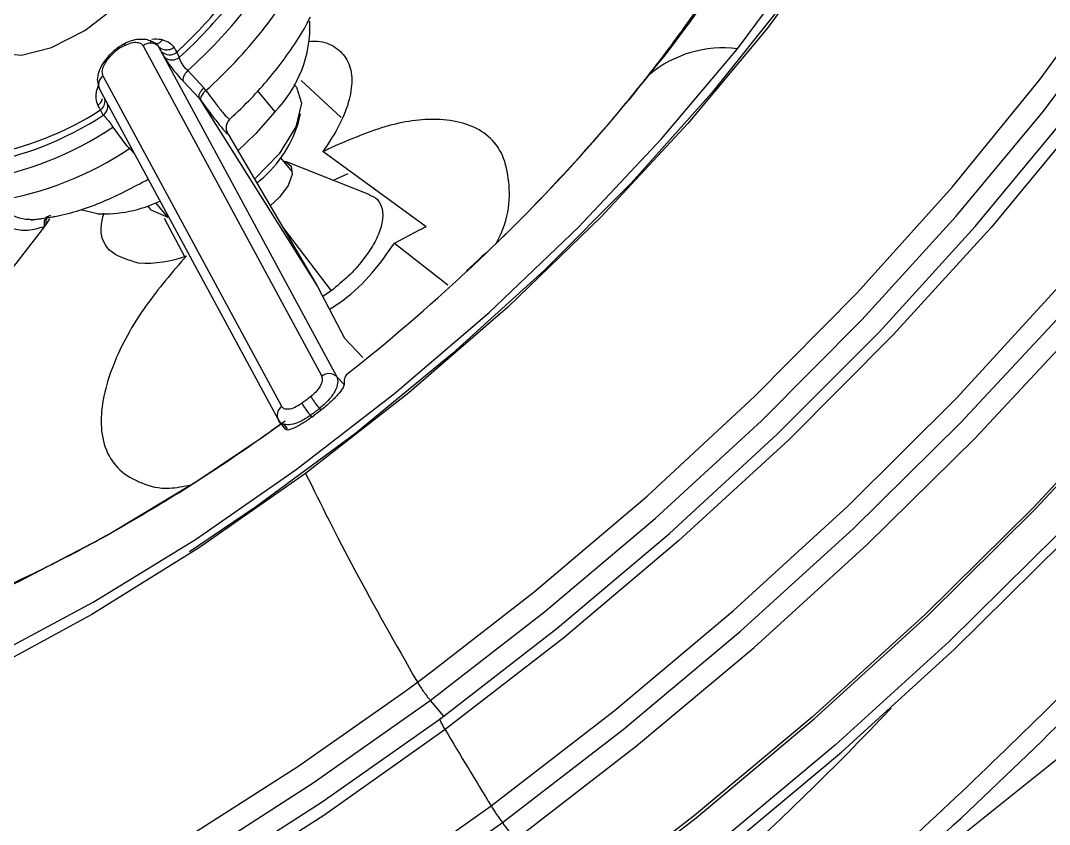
# Model space of a CAD drawing. Extents: x 400 to 501, y 484 to 634.
# Drawn here: x 482.629 to 483.693, y 518.927 to 519.759 of the extents above; entities that cross this region are included whole.
import ezdxf

# ---------------------------------------------------------------- set-up
doc = ezdxf.new("R2010")
doc.units = 0
doc.header["$MEASUREMENT"] = 0
doc.layers.add('DIM', color=3, linetype='Continuous')
doc.layers.add('GEOMETRY', color=3, linetype='Continuous', lineweight=25)

# ---------------------------------------------------------------- blocks, each defined once
blk = doc.blocks.new('2026 GRANDEE')
at = {"layer": 'GEOMETRY', "ltscale": 16}
for p, q in [((32.331, -77.1072), (32.5158, -77.4492)), ((32.3476, -77.1086), (32.3443, -77.1052)), ((32.3466, -77.1076), (32.5314, -77.4496)), ((32.3501, -77.1133), (32.3528, -77.1185)), ((32.3658, -77.1138), (32.3685, -77.119)), ((32.4745, -77.4805), (32.2897, -77.1385)), ((32.3772, -77.1328), (32.394, -77.1508)), ((32.8494, -77.1429), (32.8548, -77.1368)), ((32.2851, -77.1464), (32.283, -77.1528)), ((32.2859, -77.152), (32.4707, -77.494)), ((32.3724, -77.1438), (32.389, -77.1614)), ((32.396, -77.1535), (32.394, -77.1508)), ((32.4896, -77.1501), (32.4869, -77.1469)), ((32.4947, -77.1432), (32.536, -77.1815)), ((32.389, -77.1614), (32.5114, -77.3561)), ((32.389, -77.1614), (32.3907, -77.1638)), ((32.449, -77.1536), (32.4673, -77.1755)), ((32.2897, -77.1789), (32.2869, -77.1736)), ((32.4913, -77.1879), (32.4937, -77.1776)), ((32.3145, -77.2111), (32.2999, -77.1914)), ((32.419, -77.1987), (32.5114, -77.3561)), ((32.3145, -77.2111), (32.3168, -77.2136)), ((32.322, -77.2189), (32.3168, -77.2136)), ((32.4856, -77.2376), (32.4733, -77.2228)), ((32.6237, -77.2944), (32.5171, -77.2166)), ((32.5657, -77.2615), (32.4792, -77.2273)), ((32.5428, -77.2398), (32.5275, -77.2464)), ((32.3356, -77.2729), (32.3383, -77.2761)), ((32.3571, -77.2849), (32.3443, -77.2696)), ((32.2343, -77.2863), (32.2305, -77.292)), ((32.3737, -77.3248), (32.3533, -77.286)), ((32.2289, -77.2941), (32.0084, -77.5794)), ((32.2305, -77.292), (32.2289, -77.2941)), ((32.4759, -77.2956), (32.5256, -77.3607)), ((32.591, -77.3114), (32.6177, -77.2972)), ((32.591, -77.3114), (32.6463, -77.3547)), ((32.5114, -77.3561), (32.5394, -77.4096)), ((32.5256, -77.3607), (32.5168, -77.3665)), ((32.5394, -77.4096), (32.5583, -77.4298)), ((32.539, -77.4577), (32.5314, -77.4496)), ((32.5056, -77.4914), (32.5041, -77.4896)), ((32.5056, -77.4914), (32.5102, -77.4878)), ((32.5102, -77.4878), (32.5149, -77.4843)), ((32.5134, -77.4825), (32.5149, -77.4843)), ((32.4781, -77.4955), (32.4558, -77.5115)), ((32.4714, -77.4951), (32.478, -77.504)), ((32.4765, -77.4988), (32.48, -77.5035)), ((32.6148, -77.7658), (32.6319, -77.753)), ((32.6018, -77.7753), (32.6148, -77.7658)), ((32.6281, -77.7845), (32.6418, -77.8009))]:
    blk.add_line(p, q, dxfattribs=at)
at = {"layer": 'GEOMETRY', "ltscale": 16, "flags": 128}
for points in [[(32.6911, -77.8937), (32.8183, -77.7955), (32.9416, -77.6917), (33.0601, -77.5834), (33.1727, -77.4713), (33.2785, -77.3563)], [(33.3017, -77.1821), (33.2082, -77.2951), (33.1069, -77.4063), (32.9989, -77.5148), (32.885, -77.6196), (32.7662, -77.7199), (32.6435, -77.8148)], [(32.7027, -77.911), (32.8276, -77.8146), (32.9489, -77.713), (33.0655, -77.607), (33.1766, -77.4973), (33.2814, -77.3848), (33.379, -77.2703), (33.4687, -77.1547), (33.5499, -77.039), (33.6219, -76.9239), (33.6841, -76.8103), (33.7361, -76.6992), (33.7776, -76.5913), (33.8081, -76.4875), (33.8274, -76.3886), (33.8355, -76.2953), (33.8322, -76.2084), (33.8175, -76.1284), (33.7917, -76.056), (33.7548, -75.9918), (33.7071, -75.9363), (33.6491, -75.8898), (33.6237, -75.8741)], [(32.7773, -78.0029), (32.9031, -77.9059), (33.0251, -77.8036), (33.1425, -77.6969), (33.2543, -77.5864), (33.3598, -77.4732), (33.458, -77.358), (33.5483, -77.2416), (33.63, -77.1251), (33.7025, -77.0093), (33.7651, -76.895), (33.8175, -76.7831), (33.8592, -76.6745), (33.8899, -76.5701), (33.9094, -76.4705), (33.9175, -76.3766), (33.9142, -76.2891), (33.8994, -76.2086), (33.8734, -76.1357), (33.8363, -76.0711), (33.7883, -76.0152), (33.7712, -75.9996)], [(33.813, -76.0498), (33.832, -76.0745), (33.869, -76.139), (33.895, -76.2116), (33.9097, -76.2918), (33.913, -76.3791), (33.9049, -76.4727), (33.8855, -76.572), (33.8549, -76.6762), (33.8133, -76.7844), (33.7611, -76.8959), (33.6986, -77.0099), (33.6264, -77.1254), (33.5449, -77.2416), (33.4549, -77.3575), (33.3569, -77.4724), (33.2518, -77.5853), (33.1403, -77.6954), (33.0233, -77.8018), (32.9016, -77.9038), (32.7762, -78.0005)], [(32.7162, -77.9284), (32.8416, -77.8317), (32.9632, -77.7298), (33.0802, -77.6233), (33.1918, -77.5133), (33.2969, -77.4003), (33.3949, -77.2855), (33.4849, -77.1695), (33.5664, -77.0533), (33.6386, -76.9378), (33.7011, -76.8239), (33.7533, -76.7123), (33.7948, -76.6041), (33.8255, -76.4999), (33.8449, -76.4007), (33.853, -76.307), (33.8496, -76.2198), (33.835, -76.1395), (33.8307, -76.1245)], [(32.8064, -78.0367), (32.9318, -77.94), (33.0534, -77.8381), (33.1704, -77.7316), (33.2819, -77.6216), (33.387, -77.5087), (33.485, -77.3938), (33.575, -77.2779), (33.6564, -77.1617), (33.7286, -77.0462), (33.7911, -76.9323), (33.8433, -76.8208), (33.8849, -76.7125), (33.9155, -76.6084), (33.9349, -76.5092), (33.943, -76.4155), (33.9397, -76.3283), (33.925, -76.2481), (33.9248, -76.2473)], [(32.6393, -77.8028), (32.7594, -77.7099), (32.8756, -77.6117), (32.9871, -77.5091), (33.0928, -77.403), (33.1919, -77.2941), (33.2834, -77.1835), (33.3667, -77.0722), (33.4409, -76.961), (33.5056, -76.8509), (33.56, -76.7428), (33.6038, -76.6378), (33.6366, -76.5365), (33.6581, -76.4401), (33.6681, -76.3491), (33.6666, -76.265)], [(33.2172, -76.3244), (33.2373, -76.3844), (33.2459, -76.452), (33.243, -76.5263), (33.2286, -76.6066), (33.2028, -76.6918), (33.1661, -76.781), (33.1187, -76.8731), (33.0613, -76.9671), (32.9945, -77.0618), (32.9191, -77.1562), (32.8361, -77.2491), (32.7463, -77.3394), (32.6508, -77.4261), (32.5508, -77.5082), (32.4473, -77.5847), (32.3791, -77.6308)], [(32.6281, -77.7845), (32.7464, -77.693), (32.8609, -77.5964), (32.9706, -77.4953), (33.0747, -77.3908), (33.1722, -77.2836), (33.2624, -77.1748), (33.3444, -77.0651), (33.4175, -76.9556), (33.4811, -76.8472), (33.5347, -76.7408), (33.5778, -76.6374), (33.6101, -76.5377), (33.6298, -76.4511)], [(33.2541, -76.4867), (33.2506, -76.5249), (33.234, -76.6098), (33.2051, -76.6998), (33.1644, -76.794), (33.1122, -76.8911), (33.0494, -76.9899), (32.9765, -77.0892), (32.8947, -77.1877), (32.8049, -77.2842), (32.7082, -77.3775), (32.6058, -77.4663), (32.4991, -77.5496)], [(32.9458, -77.1102), (33.0158, -77.0159), (33.0765, -76.9219), (33.127, -76.8295), (33.1668, -76.7397), (33.1953, -76.6538), (33.2122, -76.5727), (33.2173, -76.4975), (33.2171, -76.4882)], [(33.9181, -76.5719), (33.9122, -76.5969), (33.8815, -76.7014), (33.8398, -76.8099), (33.7875, -76.9218), (33.7248, -77.0361), (33.6524, -77.1519), (33.5707, -77.2685), (33.4803, -77.3848), (33.3821, -77.5), (33.2766, -77.6133), (33.1648, -77.7237), (33.0474, -77.8304), (32.9254, -77.9327), (32.7997, -78.0297)], [(32.6319, -77.753), (32.7355, -77.6723), (32.8523, -77.5733), (32.964, -77.4698), (33.0696, -77.3627), (33.1682, -77.253), (33.2589, -77.1416), (33.3409, -77.0296), (33.4135, -76.9179), (33.4759, -76.8076), (33.5276, -76.6997), (33.5682, -76.5952), (33.5723, -76.5828)], [(32.1908, -77.0226), (32.1714, -77.0529), (32.1628, -77.0804), (32.1661, -77.1019), (32.1808, -77.1146), (32.2053, -77.117), (32.2364, -77.109), (32.2706, -77.0913), (32.3036, -77.0663), (32.3315, -77.0368)], [(31.6244, -77.8815), (31.6878, -77.8825), (31.7748, -77.8743), (31.8681, -77.8556), (31.9664, -77.8267), (32.0686, -77.7879), (32.1733, -77.7398), (32.2793, -77.6829), (32.3851, -77.6179), (32.4895, -77.5456), (32.5912, -77.4671), (32.6889, -77.3832), (32.7813, -77.295), (32.8673, -77.2036), (32.9458, -77.1102)], [(32.4896, -77.1501), (32.495, -77.1665), (32.4891, -77.191), (32.4717, -77.219), (32.4464, -77.2453)], [(32.2916, -77.1629), (32.2915, -77.1625), (32.2915, -77.1624)], [(32.396, -77.1535), (32.3945, -77.1549), (32.3932, -77.1563), (32.3921, -77.1578), (32.3912, -77.1592), (32.3906, -77.1605), (32.3904, -77.1618), (32.3904, -77.1629), (32.3907, -77.1638)], [(32.4673, -77.1755), (32.4478, -77.1978), (32.429, -77.2157)], [(32.3187, -77.2125), (32.3178, -77.213), (32.3168, -77.2136)], [(32.4764, -77.2266), (32.4782, -77.227), (32.4843, -77.2318), (32.4853, -77.2405), (32.4811, -77.2517), (32.4722, -77.2638), (32.4626, -77.2729)], [(32.2839, -77.2811), (32.2676, -77.2771), (32.2672, -77.2769)], [(32.3571, -77.2849), (32.3393, -77.2772), (32.3383, -77.2761)], [(32.6435, -77.8148), (32.518, -77.9035), (32.3906, -77.9852), (32.2626, -78.0593), (32.135, -78.1251), (32.0088, -78.182), (31.8852, -78.2296), (31.7653, -78.2674), (31.6499, -78.2952), (31.5402, -78.3127), (31.4371, -78.3197), (31.3414, -78.3162), (31.254, -78.3022), (31.1755, -78.2779)], [(32.4558, -77.5115), (32.3866, -77.5582), (32.2939, -77.614), (32.2013, -77.6621), (32.1102, -77.7019), (32.022, -77.7326), (31.9378, -77.754), (31.8588, -77.7657), (31.7863, -77.7675)], [(32.4991, -77.5496), (32.3894, -77.6264), (32.278, -77.6956), (32.1664, -77.7564), (32.0559, -77.808), (31.948, -77.8498), (31.8441, -77.8813), (31.7453, -77.902), (31.653, -77.9117), (31.5683, -77.9103), (31.559, -77.9094)], [(31.1548, -78.3986), (31.2395, -78.4201), (31.3331, -78.431), (31.4346, -78.4313), (31.5435, -78.4211), (31.6587, -78.4004), (31.7793, -78.3694), (31.9044, -78.3283), (32.033, -78.2774), (32.164, -78.2172), (32.2964, -78.1481), (32.4291, -78.0708), (32.561, -77.9857), (32.6911, -77.8937)], [(31.5425, -78.2433), (31.6397, -78.2296), (31.752, -78.2046), (31.8693, -78.1693), (31.9904, -78.124), (32.1143, -78.0692), (32.2398, -78.0054), (32.3658, -77.9331), (32.4912, -77.8529), (32.6018, -77.7753)], [(31.4307, -78.2709), (31.4655, -78.271), (31.5649, -78.2642), (31.6706, -78.2474), (31.7817, -78.2206), (31.8973, -78.1842), (32.0164, -78.1383), (32.138, -78.0835), (32.261, -78.0201), (32.3844, -77.9487), (32.5071, -77.8699), (32.6281, -77.7845)], [(31.2833, -78.2807), (31.3648, -78.2935), (31.4585, -78.2969), (31.5594, -78.29), (31.6668, -78.2729), (31.7797, -78.2458), (31.8971, -78.2087), (32.0181, -78.1621), (32.1415, -78.1064), (32.2664, -78.0421), (32.3918, -77.9696), (32.5164, -77.8896), (32.6393, -77.8028)], [(32.6435, -77.8148), (32.6419, -77.812), (32.6406, -77.8095), (32.6395, -77.8073), (32.6388, -77.8056), (32.6384, -77.8042), (32.6384, -77.8033), (32.6387, -77.8028), (32.6393, -77.8028)], [(30.8956, -78.2031), (30.9306, -78.2633), (30.9782, -78.3188), (31.0362, -78.3653), (31.1042, -78.4024), (31.1816, -78.4298), (31.2678, -78.4472), (31.3622, -78.4547), (31.4641, -78.452), (31.5727, -78.4392), (31.6871, -78.4165), (31.8065, -78.3839), (31.93, -78.3418), (32.0566, -78.2904), (32.1854, -78.2302), (32.3154, -78.1616), (32.4456, -78.0852), (32.5751, -78.0014), (32.7027, -77.911)]]:
    blk.add_lwpolyline(points, dxfattribs=at)
at = {"layer": 'GEOMETRY', "ltscale": 16}
for centre, radius, start, end in [((31.9494, -76.3931), 1.1717, 320.6038, 338.955), ((32.1646, -76.8585), 0.3718, 321.2187, 332.9707), ((32.0454, -76.7655), 0.4732, 312.6138, 321.4735), ((32.0325, -76.7501), 0.4991, 312.3299, 321.4648), ((32.0265, -76.7431), 0.5243, 311.9846, 321.4541), ((32.3767, -77.0867), 0.1269, 315.5583, 2.1932), ((32.0449, -76.7651), 0.5236, 312.1102, 321.458), ((32.3386, -77.1163), 0.0119, 47.2987, 129.7984), ((32.9313, -77.2292), 0.1199, 83.0506, 129.6089), ((32.3582, -77.1046), 0.0119, 226.6717, 309.4804), ((32.361, -77.1099), 0.0119, 226.6718, 309.4804), ((32.2956, -77.1474), 0.0107, 123.6199, 205.3182), ((31.4037, -75.9809), 1.8553, 312.8875, 321.4608), ((32.2803, -77.1644), 0.0114, 305.4157, 7.1984), ((32.1135, -76.9065), 0.3184, 279.9389, 302.9892), ((32.2832, -77.1697), 0.0113, 305.2926, 10.8407), ((32.1057, -76.8997), 0.3344, 279.5464, 303.3817), ((32.1052, -76.9013), 0.3493, 279.0664, 303.8617), ((32.373, -77.1506), 0.1241, 307.5048, 342.4884), ((32.1229, -76.9227), 0.3496, 279.2413, 303.6866), ((32.2894, -77.1439), 0.1373, 267.713, 295.4778), ((32.3335, -77.2114), 0.1207, 266.59, 290.6135), ((31.2879, -75.8612), 2.0217, 308.3333, 312.9827), ((32.5234, -77.4583), 0.0119, 47.2988, 129.7984), ((32.4803, -77.4893), 0.0106, 123.2975, 212.9068), ((31.119, -75.9264), 2.725, 295.0699, 316.7794), ((38.1146, -74.5712), 6.3603, 210.66263, 211.49249), ((32.9282, -77.7467), 0.279, 211.8028, 216.0855), ((32.9705, -77.7178), 0.3302, 215.8136, 219.6382)]:
    blk.add_arc(centre, radius, start, end, dxfattribs=at)
for points, knots in [([(39.3344, -73.6754), (39.0943, -73.989), (38.614, -74.6164), (37.8515, -75.526), (37.0585, -76.4108), (36.2329, -77.2665), (35.3771, -78.0921), (34.4922, -78.8851), (33.5825, -79.6476), (32.9551, -80.1279), (32.6415, -80.3679)], [0, 0, 0, 0, 0.124824, 0.249783, 0.374855, 0.499996, 0.625137, 0.750211, 0.875173, 1, 1, 1, 1]), ([(40.1497, -73.709), (40.0127, -73.8419), (39.7344, -74.112), (39.3257, -74.5096), (38.9336, -74.8911), (38.5729, -75.2424), (38.2434, -75.5632), (37.9632, -75.8359), (37.7285, -76.0643), (37.5351, -76.2523), (37.361, -76.4215), (37.2052, -76.5728), (37.0576, -76.7162), (36.8887, -76.8801), (36.6825, -77.0802), (36.4323, -77.3228), (36.1506, -77.5956), (35.8375, -77.8988), (35.4928, -78.2323), (35.1244, -78.5882), (34.7337, -78.9655), (34.3219, -79.3632), (33.8821, -79.7881), (33.4291, -80.2259), (33.123, -80.5224), (32.9727, -80.668)], [0, 0, 0, 0, 0.057285, 0.116397, 0.171134, 0.221513, 0.267531, 0.309184, 0.338855, 0.365836, 0.39013, 0.411737, 0.431012, 0.451894, 0.482374, 0.517226, 0.556449, 0.600044, 0.64801, 0.700352, 0.753718, 0.810985, 0.872139, 0.937203, 1, 1, 1, 1]), ([(32.8339, -78.2031), (32.9208, -78.1311), (33.0946, -77.9871), (33.3377, -77.7542), (33.5632, -77.5132), (33.7668, -77.266), (33.9453, -77.0165), (34.0959, -76.7681), (34.2156, -76.5244), (34.3018, -76.289), (34.3477, -76.0847), (34.3617, -75.9109), (34.3521, -75.7651), (34.3196, -75.6321), (34.264, -75.5139), (34.1855, -75.4123), (34.0847, -75.3287), (33.9628, -75.2646), (33.8212, -75.2208), (33.6622, -75.1978), (33.4878, -75.1957), (33.3008, -75.2139), (33.082, -75.2559), (32.8303, -75.3286), (32.5471, -75.4385), (32.2606, -75.5759), (31.9756, -75.7382), (31.695, -75.921), (31.5154, -76.0587), (31.4259, -76.1274)], [0, 0, 0, 0, 0.039882, 0.079777, 0.119726, 0.159779, 0.200008, 0.240487, 0.281293, 0.322506, 0.364212, 0.395862, 0.42783, 0.460105, 0.492656, 0.525432, 0.558364, 0.591369, 0.624345, 0.6572, 0.689855, 0.722245, 0.754321, 0.796548, 0.838167, 0.879226, 0.919809, 0.960024, 1, 1, 1, 1]), ([(34.2541, -75.9397), (34.2588, -75.9711), (34.2676, -76.03), (34.2647, -76.1273), (34.2531, -76.2199), (34.234, -76.3117), (34.2085, -76.4037), (34.1753, -76.5004), (34.1367, -76.596), (34.0988, -76.6786), (34.0647, -76.747), (34.0292, -76.8141), (33.9814, -76.8988), (33.9132, -77.0103), (33.8266, -77.1393), (33.7214, -77.2827), (33.5979, -77.4368), (33.4482, -77.6077), (33.2697, -77.793), (33.0612, -77.9904), (32.906, -78.1188), (32.8252, -78.1856)], [0, 0, 0, 0, 0.068171, 0.127527, 0.178146, 0.221956, 0.265809, 0.310341, 0.354492, 0.391913, 0.416272, 0.440292, 0.474304, 0.51864, 0.573242, 0.626557, 0.686958, 0.754458, 0.829094, 0.910917, 1, 1, 1, 1]), ([(33.9905, -79.2891), (34.063, -79.2279), (34.2077, -79.1057), (34.4156, -78.916), (34.6123, -78.726), (34.814, -78.5184), (35.0132, -78.2975), (35.2013, -78.0691), (35.3595, -77.8565), (35.4884, -77.6609), (35.5884, -77.4828), (35.6599, -77.3228), (35.7026, -77.1811), (35.7156, -77.0584), (35.6978, -76.9559), (35.6475, -76.8754), (35.563, -76.8192), (35.4534, -76.7925), (35.3278, -76.79), (35.1944, -76.8057), (35.0421, -76.8401), (34.8722, -76.8938), (34.6866, -76.9666), (34.4876, -77.0583), (34.2779, -77.1678), (34.0601, -77.2941), (33.837, -77.4355), (33.6114, -77.5908), (33.3856, -77.7573), (33.2377, -77.8764), (33.1638, -77.936)], [0, 0, 0, 0, 0.033507, 0.066882, 0.099825, 0.132113, 0.173961, 0.214464, 0.253824, 0.292295, 0.330159, 0.36771, 0.405235, 0.443031, 0.481383, 0.520526, 0.560639, 0.601823, 0.633424, 0.66558, 0.698216, 0.731243, 0.764569, 0.798093, 0.831727, 0.865406, 0.899089, 0.932753, 0.966388, 1, 1, 1, 1]), ([(33.0034, -76.8854), (33.0009, -76.8919), (32.9944, -76.9096), (32.9781, -76.9459), (32.9519, -76.9948), (32.9175, -77.0504), (32.8822, -77.1008), (32.8576, -77.1323), (32.8493, -77.143)], [0, 0, 0, 0, 0.110684, 0.297589, 0.489776, 0.688773, 0.894091, 1, 1, 1, 1]), ([(32.4206, -77.1831), (32.4255, -77.1785), (32.4443, -77.1611), (32.473, -77.1278), (32.4945, -77.0965), (32.5032, -77.0793), (32.5043, -77.0771)], [0, 0, 0, 0, 0.142369, 0.537239, 0.940532, 1, 1, 1, 1]), ([(32.3131, -77.1042), (32.3101, -77.1059), (32.3036, -77.1095), (32.2982, -77.1148), (32.2954, -77.1176)], [0, 0, 0, 0, 0.47657, 1, 1, 1, 1]), ([(32.3117, -77.1069), (32.3088, -77.1085), (32.3037, -77.1114), (32.2994, -77.1157), (32.2975, -77.1176)], [0, 0, 0, 0, 0.559345, 1, 1, 1, 1]), ([(32.3117, -77.1069), (32.3141, -77.1058), (32.319, -77.1037), (32.3248, -77.1033), (32.3289, -77.1045), (32.3303, -77.1063), (32.331, -77.1072)], [0, 0, 0, 0, 0.279969, 0.561465, 0.781437, 1, 1, 1, 1]), ([(32.3134, -77.1041), (32.313, -77.1043), (32.3121, -77.1047), (32.3118, -77.1061), (32.3117, -77.1069)], [0, 0, 0, 0, 0.4700331, 1, 1, 1, 1]), ([(32.3416, -77.1034), (32.3396, -77.1025), (32.3357, -77.1008), (32.3284, -77.1003), (32.3206, -77.1012), (32.3156, -77.1032), (32.3132, -77.1042)], [0, 0, 0, 0, 0.25604, 0.50973, 0.758409, 1, 1, 1, 1]), ([(32.3385, -77.1026), (32.3403, -77.103), (32.3438, -77.1038), (32.3457, -77.1063), (32.3466, -77.1076)], [0, 0, 0, 0, 0.500163, 1, 1, 1, 1]), ([(32.3511, -77.1011), (32.3507, -77.101), (32.3474, -77.1003), (32.3434, -77.1004), (32.34, -77.1006)], [0, 0, 0, 0, 0.145497, 1, 1, 1, 1]), ([(32.3509, -77.1015), (32.35, -77.1024), (32.3481, -77.1043), (32.3456, -77.1054), (32.3444, -77.1052), (32.3443, -77.1052)], [0, 0, 0, 0, 0.468342, 0.970691, 1, 1, 1, 1]), ([(32.3501, -77.1133), (32.3496, -77.1124), (32.3488, -77.1109), (32.348, -77.1093), (32.3476, -77.1086)], [0, 0, 0, 0, 0.559996, 1, 1, 1, 1]), ([(32.3631, -77.109), (32.3619, -77.1098), (32.3594, -77.1113), (32.3549, -77.1119), (32.3506, -77.1111), (32.3486, -77.1094), (32.3476, -77.1086)], [0, 0, 0, 0, 0.2408679, 0.5, 0.7591321, 1, 1, 1, 1]), ([(32.3511, -77.1011), (32.3511, -77.1012), (32.351, -77.1013), (32.3509, -77.1014), (32.3509, -77.1015)], [0, 0, 0, 0, 0.558215, 1, 1, 1, 1]), ([(32.3511, -77.1011), (32.3538, -77.102), (32.3591, -77.1037), (32.3618, -77.1072), (32.3631, -77.109)], [0, 0, 0, 0, 0.499734, 1, 1, 1, 1]), ([(32.3631, -77.109), (32.3636, -77.1099), (32.3646, -77.1115), (32.3654, -77.1131), (32.3658, -77.1138)], [0, 0, 0, 0, 0.559971, 1, 1, 1, 1]), ([(32.5024, -77.1026), (32.5054, -77.1025), (32.5166, -77.102), (32.5307, -77.1082), (32.5432, -77.1207), (32.5481, -77.1393), (32.5453, -77.1624), (32.5354, -77.1886), (32.5232, -77.2073), (32.5171, -77.2166)], [0, 0, 0, 0, 0.055713, 0.213094, 0.370475, 0.527856, 0.685238, 0.842619, 1, 1, 1, 1]), ([(32.2955, -77.1176), (32.2933, -77.1202), (32.2889, -77.1256), (32.2849, -77.1342), (32.283, -77.1426), (32.2843, -77.1469), (32.2849, -77.1491)], [0, 0, 0, 0, 0.241108, 0.486512, 0.738509, 1, 1, 1, 1]), ([(32.2897, -77.1385), (32.2892, -77.137), (32.2883, -77.1341), (32.29, -77.1284), (32.2931, -77.1227), (32.296, -77.1193), (32.2975, -77.1176)], [0, 0, 0, 0, 0.279487, 0.558972, 0.778217, 1, 1, 1, 1]), ([(32.3528, -77.1185), (32.3537, -77.1201), (32.3555, -77.1232), (32.3606, -77.13), (32.3666, -77.1374), (32.3705, -77.1417), (32.3724, -77.1438)], [0, 0, 0, 0, 0.254058, 0.503802, 0.751539, 1, 1, 1, 1]), ([(32.3772, -77.1328), (32.3767, -77.1323), (32.3757, -77.1314), (32.3743, -77.1297), (32.3729, -77.1279), (32.3716, -77.126), (32.3704, -77.1241), (32.3691, -77.1215), (32.3688, -77.1201), (32.3685, -77.119)], [0, 0, 0, 0, 0.1156565, 0.2329303, 0.3524426, 0.4747663, 0.6004121, 0.7298209, 1, 1, 1, 1]), ([(32.3772, -77.1328), (32.3763, -77.1338), (32.3745, -77.1358), (32.3728, -77.1389), (32.3719, -77.1418), (32.3722, -77.1431), (32.3724, -77.1438)], [0, 0, 0, 0, 0.2491881, 0.5000001, 0.750812, 1, 1, 1, 1]), ([(32.8493, -77.143), (32.8399, -77.1546), (32.8128, -77.1883), (32.7624, -77.2448), (32.71, -77.2994), (32.676, -77.3305), (32.6656, -77.34)], [0, 0, 0, 0, 0.17588, 0.510954, 0.849993, 1, 1, 1, 1]), ([(32.2844, -77.1688), (32.2836, -77.1666), (32.2819, -77.1622), (32.2827, -77.156), (32.283, -77.1528)], [0, 0, 0, 0, 0.500266, 1, 1, 1, 1]), ([(32.2844, -77.1688), (32.2855, -77.1678), (32.2877, -77.1658), (32.2885, -77.1631), (32.289, -77.1617)], [0, 0, 0, 0, 0.481736, 1, 1, 1, 1]), ([(32.396, -77.1535), (32.3994, -77.158), (32.4059, -77.1669), (32.4134, -77.1763), (32.4187, -77.1823), (32.42, -77.1829), (32.4206, -77.1832)], [0, 0, 0, 0, 0.259937, 0.512802, 0.759306, 1, 1, 1, 1]), ([(32.2869, -77.1736), (32.2865, -77.1727), (32.2857, -77.1711), (32.2848, -77.1695), (32.2844, -77.1688)], [0, 0, 0, 0, 0.56002, 1, 1, 1, 1]), ([(32.3907, -77.1638), (32.3945, -77.1688), (32.4019, -77.1789), (32.4106, -77.1899), (32.4168, -77.1972), (32.4183, -77.1982), (32.419, -77.1987)], [0, 0, 0, 0, 0.25096, 0.5004988, 0.7498794, 1, 1, 1, 1]), ([(32.2897, -77.1789), (32.2904, -77.1795), (32.2915, -77.1805), (32.2933, -77.1826), (32.2947, -77.1843), (32.2961, -77.1861), (32.2975, -77.188), (32.2988, -77.1898), (32.2995, -77.1909), (32.2999, -77.1914)], [0, 0, 0, 0, 0.27029, 0.399726, 0.525381, 0.647695, 0.767179, 0.884407, 1, 1, 1, 1]), ([(32.4207, -77.1832), (32.4198, -77.1842), (32.4181, -77.1861), (32.4168, -77.1899), (32.4168, -77.194), (32.4178, -77.1964), (32.4183, -77.1975)], [0, 0, 0, 0, 0.2430577, 0.5, 0.7569423, 1, 1, 1, 1]), ([(32.4206, -77.1832), (32.4203, -77.1835), (32.4199, -77.184), (32.4194, -77.1845), (32.4192, -77.1847)], [0, 0, 0, 0, 0.553119, 1, 1, 1, 1]), ([(32.4206, -77.1832), (32.4206, -77.1832), (32.4207, -77.1832), (32.4207, -77.1832), (32.4207, -77.1832)], [0, 0, 0, 0, 0.560911, 1, 1, 1, 1]), ([(32.6958, -77.3121), (32.696, -77.3117), (32.711, -77.2856), (32.7115, -77.2518), (32.7033, -77.2171), (32.6827, -77.1927), (32.6444, -77.1803), (32.5868, -77.1865), (32.5454, -77.204), (32.5251, -77.2126)], [0, 0, 0, 0, 0.003543, 0.232639, 0.353634, 0.467147, 0.671094, 0.838297, 1, 1, 1, 1]), ([(32.4192, -77.1847), (32.4186, -77.1858), (32.4172, -77.1879), (32.4167, -77.1917), (32.4172, -77.1955), (32.4184, -77.1976), (32.419, -77.1987)], [0, 0, 0, 0, 0.248959, 0.507191, 0.761551, 1, 1, 1, 1]), ([(32.5171, -77.2166), (32.5186, -77.2158), (32.5213, -77.2145), (32.5239, -77.2132), (32.5251, -77.2126)], [0, 0, 0, 0, 0.559994, 1, 1, 1, 1]), ([(32.2149, -77.2875), (32.2237, -77.2863), (32.2483, -77.2831), (32.289, -77.2703), (32.3208, -77.2535), (32.3363, -77.2453)], [0, 0, 0, 0, 0.2223456, 0.6193818, 1, 1, 1, 1]), ([(32.2202, -77.2867), (32.2272, -77.2857), (32.2501, -77.2827), (32.289, -77.2702), (32.3208, -77.2535), (32.3363, -77.2453)], [0, 0, 0, 0, 0.1861235, 0.6016531, 1, 1, 1, 1]), ([(32.1791, -77.2678), (32.1828, -77.2719), (32.1902, -77.28), (32.2042, -77.2865), (32.2141, -77.2868), (32.2189, -77.287)], [0, 0, 0, 0, 0.342335, 0.675357, 1, 1, 1, 1]), ([(32.5652, -77.2619), (32.5665, -77.2622), (32.5718, -77.2636), (32.5769, -77.2703), (32.5798, -77.2815), (32.5774, -77.2959), (32.5702, -77.3122), (32.5586, -77.3292), (32.5436, -77.346), (32.5316, -77.3558), (32.5256, -77.3607)], [0, 0, 0, 0, 0.043663, 0.180282, 0.316902, 0.453522, 0.590141, 0.726761, 0.86338, 1, 1, 1, 1]), ([(33.01, -80.682), (33.0104, -80.6816), (33.0139, -80.6784), (33.0253, -80.6677), (33.0659, -80.6295), (33.2177, -80.487), (33.809, -79.9333), (34.9803, -78.8398), (36.0224, -77.837), (36.6226, -77.2594)], [0, 0, 0, 0, 0.000353, 0.002828, 0.009436, 0.033986, 0.128384, 0.498019, 1, 1, 1, 1]), ([(32.1663, -77.2754), (32.1706, -77.2801), (32.179, -77.2893), (32.1949, -77.2967), (32.2119, -77.2991), (32.2232, -77.2958), (32.2289, -77.2941)], [0, 0, 0, 0, 0.2518921, 0.5004328, 0.7498463, 1, 1, 1, 1]), ([(32.2331, -77.2838), (32.2323, -77.284), (32.2307, -77.2844), (32.2291, -77.2868), (32.2284, -77.2901), (32.2287, -77.2928), (32.2289, -77.2941)], [0, 0, 0, 0, 0.241787, 0.5, 0.758213, 1, 1, 1, 1]), ([(32.2352, -77.2829), (32.2344, -77.2831), (32.2328, -77.2835), (32.2312, -77.2856), (32.2302, -77.2885), (32.2304, -77.2909), (32.2305, -77.292)], [0, 0, 0, 0, 0.243058, 0.5, 0.756942, 1, 1, 1, 1]), ([(32.3263, -77.332), (32.3163, -77.3292), (32.2962, -77.3236), (32.2851, -77.3031), (32.2892, -77.2855), (32.2904, -77.2804)], [0, 0, 0, 0, 0.413943, 0.827886, 1, 1, 1, 1]), ([(32.6177, -77.2972), (32.6189, -77.2967), (32.6209, -77.2957), (32.6228, -77.2948), (32.6237, -77.2944)], [0, 0, 0, 0, 0.559997, 1, 1, 1, 1]), ([(32.5238, -77.3798), (32.5285, -77.3769), (32.5446, -77.3665), (32.5697, -77.3421), (32.5839, -77.3217), (32.591, -77.3114)], [0, 0, 0, 0, 0.167907, 0.583954, 1, 1, 1, 1]), ([(32.376, -77.3244), (32.3612, -77.3416), (32.3288, -77.3793), (32.2954, -77.4414), (32.2846, -77.4923), (32.2916, -77.5265), (32.3057, -77.5475), (32.3284, -77.5602), (32.3526, -77.5671), (32.3728, -77.563), (32.3805, -77.5615)], [0, 0, 0, 0, 0.142091, 0.311822, 0.509219, 0.617318, 0.723328, 0.832656, 0.936732, 1, 1, 1, 1]), ([(32.5158, -77.4492), (32.5162, -77.4507), (32.5169, -77.4537), (32.5142, -77.4598), (32.5099, -77.4656), (32.5063, -77.4686), (32.5045, -77.4701)], [0, 0, 0, 0, 0.278395, 0.557716, 0.778792, 1, 1, 1, 1]), ([(32.5314, -77.4496), (32.532, -77.4517), (32.5331, -77.4559), (32.5298, -77.4648), (32.5231, -77.4743), (32.5166, -77.4798), (32.5134, -77.4825)], [0, 0, 0, 0, 0.250249, 0.50004, 0.749811, 1, 1, 1, 1]), ([(32.5419, -77.4471), (32.5408, -77.4484), (32.5389, -77.4508), (32.539, -77.4556), (32.539, -77.4577)], [0, 0, 0, 0, 0.560165, 1, 1, 1, 1]), ([(32.539, -77.4577), (32.5387, -77.4589), (32.5381, -77.4612), (32.5327, -77.4682), (32.5247, -77.4763), (32.5182, -77.4817), (32.5149, -77.4843)], [0, 0, 0, 0, 0.261462, 0.513456, 0.758606, 1, 1, 1, 1]), ([(32.5045, -77.4701), (32.5028, -77.4714), (32.4997, -77.4738), (32.4966, -77.4761), (32.4953, -77.4771)], [0, 0, 0, 0, 0.560002, 1, 1, 1, 1]), ([(32.5045, -77.4701), (32.5049, -77.4708), (32.5058, -77.4723), (32.5081, -77.4756), (32.5108, -77.4793), (32.5126, -77.4814), (32.5134, -77.4825)], [0, 0, 0, 0, 0.241095, 0.499999, 0.758904, 1, 1, 1, 1]), ([(32.4953, -77.4771), (32.4928, -77.4787), (32.488, -77.4819), (32.4814, -77.4836), (32.4767, -77.4831), (32.4752, -77.4814), (32.4745, -77.4805)], [0, 0, 0, 0, 0.2786778, 0.5579722, 0.7789013, 1, 1, 1, 1]), ([(32.4953, -77.4771), (32.4957, -77.4779), (32.4965, -77.4793), (32.4988, -77.4827), (32.5015, -77.4863), (32.5032, -77.4885), (32.5041, -77.4896)], [0, 0, 0, 0, 0.241096, 0.5000004, 0.7589046, 1, 1, 1, 1]), ([(32.5041, -77.4896), (32.5007, -77.4919), (32.4939, -77.4964), (32.4838, -77.4999), (32.4791, -77.4992), (32.4769, -77.4989)], [0, 0, 0, 0, 0.3441123, 0.6876507, 1, 1, 1, 1]), ([(32.5056, -77.4914), (32.5022, -77.4938), (32.4955, -77.4986), (32.4864, -77.5033), (32.4798, -77.5055), (32.4786, -77.5045), (32.478, -77.504)], [0, 0, 0, 0, 0.241639, 0.487792, 0.7398, 1, 1, 1, 1]), ([(32.5041, -77.4896), (32.505, -77.4889), (32.5065, -77.4877), (32.5081, -77.4866), (32.5088, -77.486)], [0, 0, 0, 0, 0.56, 1, 1, 1, 1]), ([(32.5088, -77.486), (32.5096, -77.4854), (32.5112, -77.4842), (32.5127, -77.483), (32.5134, -77.4825)], [0, 0, 0, 0, 0.56, 1, 1, 1, 1]), ([(32.4738, -77.4984), (32.4634, -77.5059), (32.4269, -77.5321), (32.3641, -77.5731), (32.2871, -77.6183), (32.2133, -77.6562), (32.1448, -77.6865), (32.0834, -77.7092), (32.031, -77.7245), (31.9889, -77.7334), (31.9592, -77.7371), (31.9462, -77.7373), (31.9433, -77.7372), (31.943, -77.7372)], [0, 0, 0, 0, 0.045662, 0.15881, 0.270902, 0.381324, 0.48958, 0.595223, 0.697917, 0.797554, 0.894413, 0.989337, 1, 1, 1, 1]), ([(32.4769, -77.4989), (32.4767, -77.4989), (32.4738, -77.4988), (32.4725, -77.4969), (32.4714, -77.4951)], [0, 0, 0, 0, 0.083149, 1, 1, 1, 1]), ([(32.4991, -77.5496), (32.515, -77.5817), (32.5467, -77.646), (32.5921, -77.7258), (32.6148, -77.7658)], [0, 0, 0, 0, 0.5, 1, 1, 1, 1])]:
    blk.add_open_spline(points, degree=3, knots=knots, dxfattribs=at)
for points in [[(32.394, -77.1508), (32.393, -77.1517), (32.3911, -77.1536), (32.3892, -77.1566), (32.3883, -77.1594), (32.3887, -77.1607), (32.389, -77.1614)], [(32.6148, -77.7658), (32.6156, -77.7671), (32.6173, -77.7698), (32.6207, -77.7748), (32.6244, -77.7799), (32.6269, -77.783), (32.6281, -77.7845)]]:
    blk.add_open_spline(points, degree=3, dxfattribs=at)

msp = doc.modelspace()

# ---------------------------------------------------------------- block references
at = {"layer": 'DIM'}
msp.add_blockref('2026 GRANDEE', (450.4248, 596.8403), dxfattribs=at)

doc.saveas('drawing.dxf')
